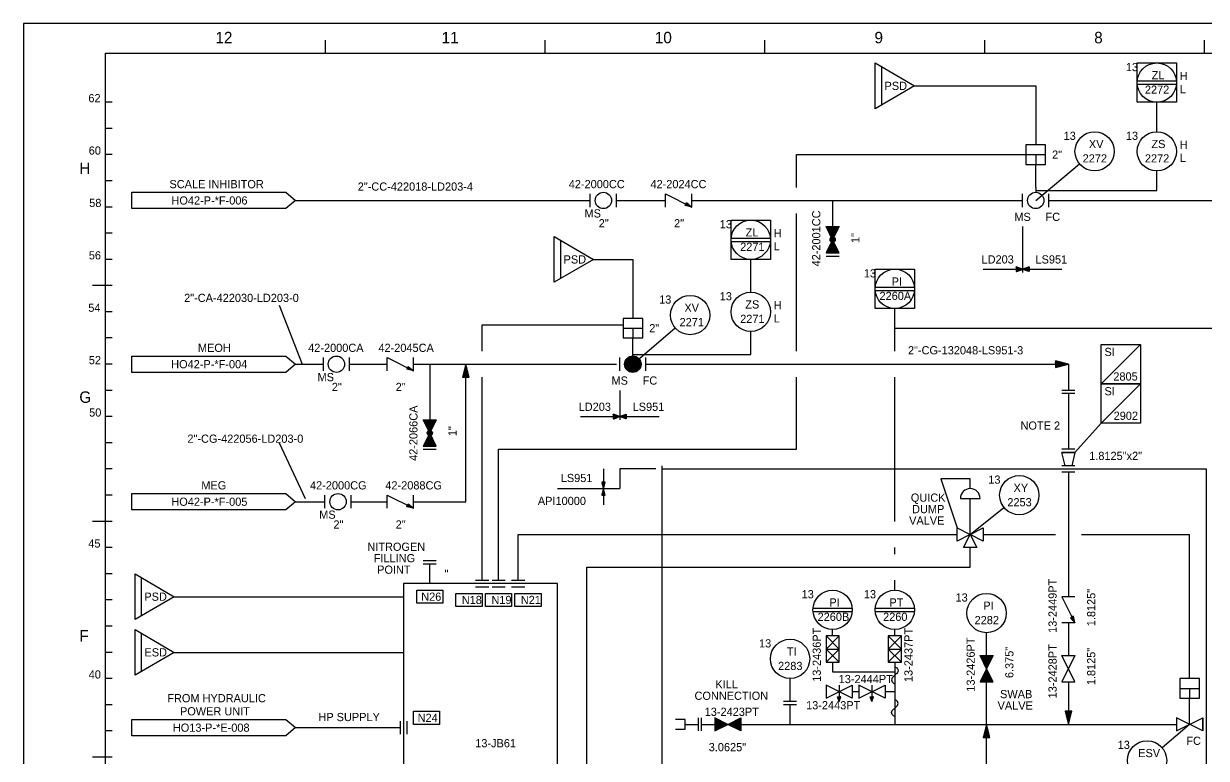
# Model space of a CAD drawing. Extents: x 0 to 840, y 0 to 594.
# Drawn here: x 0 to 361.1, y 369.6 to 594 of the extents above; entities that cross this region are included whole.
import ezdxf

# ---------------------------------------------------------------- set-up
doc = ezdxf.new("R2010")
doc.units = 0
for name, color, linetype in [('01-LIN-025-A', 7, 'Continuous'), ('08-LIN-050-A', 7, 'Continuous'), ('12-LIN-100-A', 7, 'Continuous'), ('18-LIN-025-SP', 7, 'Continuous'), ('35-TXT-025', 7, 'Continuous'), ('39-TXT-100', 7, 'Continuous'), ('40-', 7, 'Continuous'), ('43-', 7, 'Continuous'), ('45-', 7, 'Continuous')]:
    doc.layers.add(name, color=color, linetype=linetype)

msp = doc.modelspace()

# ---------------------------------------------------------------- linework, layer by layer
at = {"layer": '01-LIN-025-A'}
for p, q in [((340, 570), (340, 582)), ((340, 582), (352, 582)), ((352, 582), (352, 570)), ((262, 569.2), (262, 580.8)), ((340, 576.5), (352, 576.5)), ((340, 575.5), (352, 575.5)), ((352, 570), (340, 570)), ((312, 557), (306, 557)), ((306, 557), (306, 551)), ((312, 551), (312, 557)), ((306, 554), (312, 554)), ((309, 554), (309, 551)), ((306, 551), (312, 551)), ((309, 540), (322.39, 551.16)), ((309, 548), (309, 551)), ((309, 544), (309, 548)), ((33, 542.5), (80, 542.5)), ((33, 537.5), (33, 542.5)), ((80, 542.5), (83, 540)), ((173, 538), (173, 542)), ((181, 538), (181, 542)), ((196, 538), (196, 542)), ((196, 542), (204, 538)), ((204, 538), (204, 542)), ((305, 538), (305, 542)), ((309, 544), (309, 544.1)), ((309, 544), (309, 544.1)), ((309, 544), (309, 542.5)), ((313, 538), (313, 542)), ((83, 540), (80, 537.5)), ((201.98, 538.43), (202.42, 539.33)), ((204, 538), (201.98, 538.43)), ((202.03, 538.52), (202.38, 539.24)), ((204, 538), (202.03, 538.52)), ((202.07, 538.61), (202.33, 539.15)), ((204, 538), (202.07, 538.61)), ((202.11, 538.7), (202.29, 539.06)), ((204, 538), (202.11, 538.7)), ((202.2, 538.88), (202.25, 538.97)), ((204, 538), (202.2, 538.88)), ((202.29, 539.06), (204, 538)), ((202.33, 539.15), (204, 538)), ((202.38, 539.24), (204, 538)), ((202.42, 539.33), (204, 538)), ((247, 540), (247, 532)), ((80, 537.5), (33, 537.5)), ((216, 522), (216, 534)), ((216, 534), (228, 534)), ((228, 534), (228, 522)), ((247, 528), (245, 532)), ((245, 532), (249, 532)), ((247, 528), (245.2, 531.9)), ((245.2, 531.9), (247, 531)), ((247, 528), (245.4, 531.8)), ((245.4, 531.8), (248.6, 531.8)), ((247, 528), (245.6, 531.6)), ((245.6, 531.6), (248.4, 531.6)), ((247, 528), (245.8, 531.4)), ((245.8, 531.4), (248.2, 531.4)), ((247, 528), (246, 531.2)), ((246, 531.2), (248, 531.2)), ((247, 528), (246.2, 531)), ((246.2, 531), (247.8, 531)), ((249, 532), (247, 528)), ((247, 528), (247, 532)), ((247, 531), (248.8, 531.9)), ((248.8, 531.9), (247, 528)), ((248.6, 531.8), (247, 528)), ((248.4, 531.6), (247, 528)), ((248.2, 531.4), (247, 528)), ((248, 531.2), (247, 528)), ((247.8, 531), (247, 528)), ((305, 532), (305, 518)), ((164, 516.2), (164, 527.8)), ((216, 528.5), (228, 528.5)), ((216, 527.5), (228, 527.5)), ((247, 528), (245, 524)), ((247, 528), (245.2, 524.1)), ((247, 528), (245.4, 524.2)), ((247, 528), (245.6, 524.4)), ((247, 528), (245.8, 524.6)), ((247, 528), (246, 524.8)), ((247, 528), (246.2, 525)), ((247, 528), (246.4, 530.8)), ((246.4, 530.8), (247.6, 530.8)), ((247, 528), (246.4, 525.2)), ((247, 528), (246.6, 530.6)), ((246.6, 530.6), (247.4, 530.6)), ((247, 528), (246.6, 525.4)), ((247, 528), (246.8, 530.4)), ((246.8, 530.4), (247.2, 530.4)), ((247, 528), (246.8, 525.6)), ((247.6, 530.8), (247, 528)), ((247.4, 530.6), (247, 528)), ((247.2, 530.4), (247, 528)), ((249, 524), (247, 528)), ((248.8, 524.1), (247, 528)), ((248.6, 524.2), (247, 528)), ((248.4, 524.4), (247, 528)), ((248.2, 524.6), (247, 528)), ((248, 524.8), (247, 528)), ((247.8, 525), (247, 528)), ((247.6, 525.2), (247, 528)), ((247.4, 525.4), (247, 528)), ((247.2, 525.6), (247, 528)), ((247, 528), (247, 524)), ((245, 524), (249, 524)), ((245, 524), (249, 524)), ((245.2, 524.1), (247, 525)), ((245.4, 524.2), (248.6, 524.2)), ((245.6, 524.4), (248.4, 524.4)), ((245.8, 524.6), (248.2, 524.6)), ((246, 524.8), (248, 524.8)), ((246.2, 525), (247.8, 525)), ((246.4, 525.2), (247.6, 525.2)), ((246.6, 525.4), (247.4, 525.4)), ((246.8, 525.6), (247.2, 525.6)), ((247, 525), (248.8, 524.1)), ((228, 522), (216, 522)), ((245, 523), (249, 523)), ((260, 507), (260, 519)), ((260, 519), (272, 519)), ((272, 519), (272, 507)), ((293, 519), (317, 519)), ((303, 519.68), (303.02, 519.69)), ((303, 519.63), (303.07, 519.68)), ((303, 519.58), (303.11, 519.66)), ((303, 519.53), (303.16, 519.64)), ((303, 519.48), (303.21, 519.63)), ((303, 519.43), (303.26, 519.61)), ((303, 519.38), (303.3, 519.59)), ((303, 519.33), (303.35, 519.58)), ((303, 519.28), (303.4, 519.56)), ((303, 519.23), (303.44, 519.54)), ((303, 519.19), (303.49, 519.53)), ((303, 519.13), (303.54, 519.51)), ((303, 519.09), (303.59, 519.5)), ((303, 519.04), (303.63, 519.48)), ((303, 518.99), (303.68, 519.46)), ((303, 518.94), (303.73, 519.45)), ((303, 518.89), (303.77, 519.43)), ((303, 518.84), (303.82, 519.41)), ((303, 518.79), (303.87, 519.4)), ((303, 518.74), (303.92, 519.38)), ((303, 518.69), (303.96, 519.36)), ((303, 518.64), (304.01, 519.35)), ((303, 518.59), (304.06, 519.33)), ((303, 518.54), (304.1, 519.31)), ((303, 518.49), (304.15, 519.3)), ((303, 518.44), (304.2, 519.28)), ((303, 518.39), (304.25, 519.26)), ((303, 518.34), (304.29, 519.25)), ((303.02, 518.31), (304.34, 519.23)), ((303.16, 518.36), (304.39, 519.21)), ((303.3, 518.41), (304.43, 519.2)), ((303.44, 518.46), (304.48, 519.18)), ((303.58, 518.5), (304.53, 519.17)), ((303.73, 518.55), (304.58, 519.15)), ((303.87, 518.6), (304.62, 519.13)), ((304.01, 518.65), (304.67, 519.12)), ((304.15, 518.7), (304.72, 519.1)), ((304.29, 518.75), (304.77, 519.08)), ((304.43, 518.8), (304.81, 519.07)), ((304.57, 518.85), (304.86, 519.05)), ((304.72, 518.9), (304.91, 519.03)), ((304.86, 518.95), (304.95, 519.02)), ((305.14, 518.95), (305.05, 519.02)), ((305.28, 518.9), (305.1, 519.03)), ((305.43, 518.85), (305.14, 519.05)), ((305.57, 518.8), (305.19, 519.07)), ((305.71, 518.75), (305.24, 519.08)), ((305.85, 518.7), (305.28, 519.1)), ((305.99, 518.65), (305.33, 519.12)), ((306.13, 518.6), (305.38, 519.13)), ((306.27, 518.55), (305.43, 519.15)), ((306.42, 518.5), (305.47, 519.17)), ((306.56, 518.46), (305.52, 519.18)), ((306.7, 518.41), (305.57, 519.2)), ((306.84, 518.36), (305.61, 519.21)), ((306.98, 518.31), (305.66, 519.23)), ((307, 518.34), (305.71, 519.25)), ((307, 518.39), (305.76, 519.26)), ((307, 518.44), (305.8, 519.28)), ((307, 518.49), (305.85, 519.3)), ((307, 518.54), (305.9, 519.31)), ((307, 518.59), (305.94, 519.33)), ((307, 518.64), (305.99, 519.35)), ((307, 518.69), (306.04, 519.36)), ((307, 518.74), (306.09, 519.38)), ((307, 518.79), (306.13, 519.4)), ((307, 518.84), (306.18, 519.41)), ((307, 518.89), (306.23, 519.43)), ((307, 518.94), (306.27, 519.45)), ((307, 518.99), (306.32, 519.46)), ((307, 519.04), (306.37, 519.48)), ((307, 519.09), (306.41, 519.5)), ((307, 519.13), (306.46, 519.51)), ((307, 519.19), (306.51, 519.53)), ((307, 519.23), (306.56, 519.54)), ((307, 519.28), (306.6, 519.56)), ((307, 519.33), (306.65, 519.58)), ((307, 519.38), (306.7, 519.59)), ((307, 519.43), (306.74, 519.61)), ((307, 519.48), (306.79, 519.63)), ((307, 519.53), (306.84, 519.64)), ((307, 519.58), (306.89, 519.66)), ((307, 519.63), (306.93, 519.68)), ((307, 519.68), (306.98, 519.69)), ((260, 513.5), (272, 513.5)), ((260, 512.5), (272, 512.5)), ((78, 508), (85, 490)), ((272, 507), (260, 507)), ((189, 504), (183, 504)), ((183, 504), (183, 498)), ((189, 498), (189, 504)), ((183, 501), (189, 501)), ((186, 490), (198.94, 501.1)), ((186, 501), (186, 498)), ((183, 498), (189, 498)), ((186, 494), (186, 498)), ((33, 492.5), (80, 492.5)), ((33, 487.5), (33, 492.5)), ((80, 492.5), (83, 490)), ((91.5, 488), (91.5, 492)), ((99.5, 488), (99.5, 492)), ((111, 488), (111, 492)), ((111, 492), (119, 488)), ((119, 488), (119, 492)), ((182, 488), (182, 492)), ((186, 494), (186, 494.1)), ((186, 494), (186, 494.1)), ((186, 490), (186, 494)), ((190, 488), (190, 492)), ((80, 487.5), (33, 487.5)), ((83, 490), (80, 487.5)), ((116.98, 488.43), (117.42, 489.33)), ((119, 488), (116.98, 488.43)), ((117.03, 488.52), (117.38, 489.24)), ((119, 488), (117.03, 488.52)), ((117.07, 488.61), (117.33, 489.15)), ((119, 488), (117.07, 488.61)), ((117.11, 488.7), (117.29, 489.06)), ((119, 488), (117.11, 488.7)), ((117.2, 488.88), (117.25, 488.97)), ((119, 488), (117.2, 488.88)), ((117.29, 489.06), (119, 488)), ((117.33, 489.15), (119, 488)), ((117.38, 489.24), (119, 488)), ((117.42, 489.33), (119, 488)), ((135.89, 486), (134.38, 487.51)), ((135.99, 486.04), (134.41, 487.62)), ((135.94, 486.23), (134.43, 487.74)), ((135.9, 486.41), (134.46, 487.85)), ((135.85, 486.6), (134.49, 487.96)), ((135.8, 486.79), (134.52, 488.08)), ((135.76, 486.98), (134.55, 488.19)), ((135.71, 487.17), (134.58, 488.3)), ((135.66, 487.36), (134.6, 488.42)), ((135.61, 487.55), (134.63, 488.53)), ((135.57, 487.74), (134.66, 488.64)), ((135.52, 487.92), (134.69, 488.76)), ((135.47, 488.11), (134.72, 488.87)), ((135.43, 488.3), (134.74, 488.98)), ((135.38, 488.49), (134.77, 489.1)), ((135.33, 488.68), (134.8, 489.21)), ((135.28, 488.87), (134.83, 489.32)), ((135.24, 489.06), (134.86, 489.43)), ((135.19, 489.24), (134.89, 489.55)), ((135.14, 489.43), (134.91, 489.66)), ((135.09, 489.62), (134.94, 489.77)), ((135.05, 489.81), (134.97, 489.89)), ((315, 490.95), (315.04, 490.99)), ((315, 490.81), (315.15, 490.96)), ((315, 490.67), (315.27, 490.93)), ((315, 490.53), (315.38, 490.9)), ((315, 490.39), (315.49, 490.88)), ((315, 490.24), (315.6, 490.85)), ((315, 490.1), (315.72, 490.82)), ((315, 489.96), (315.83, 490.79)), ((315, 489.82), (315.94, 490.76)), ((315, 489.68), (316.06, 490.74)), ((315, 489.54), (316.17, 490.71)), ((315, 489.4), (316.28, 490.68)), ((315, 489.26), (316.4, 490.65)), ((315, 489.11), (316.51, 490.62)), ((315.04, 489.01), (316.62, 490.59)), ((315.23, 489.06), (316.74, 490.57)), ((315.41, 489.1), (316.85, 490.54)), ((315.6, 489.15), (316.96, 490.51)), ((315.79, 489.2), (317.08, 490.48)), ((315.98, 489.24), (317.19, 490.45)), ((316.17, 489.29), (317.3, 490.42)), ((316.36, 489.34), (317.42, 490.4)), ((316.55, 489.39), (317.53, 490.37)), ((316.74, 489.43), (317.64, 490.34)), ((316.92, 489.48), (317.76, 490.31)), ((317.11, 489.53), (317.87, 490.28)), ((317.3, 489.57), (317.98, 490.26)), ((317.49, 489.62), (318.1, 490.23)), ((317.68, 489.67), (318.21, 490.2)), ((317.87, 489.72), (318.32, 490.17)), ((318.06, 489.76), (318.43, 490.14)), ((318.24, 489.81), (318.55, 490.11)), ((318.43, 489.86), (318.66, 490.09)), ((318.62, 489.91), (318.77, 490.06)), ((318.81, 489.95), (318.89, 490.03)), ((134.05, 486), (134.01, 486.04)), ((134.19, 486), (134.04, 486.15)), ((134.33, 486), (134.07, 486.27)), ((134.47, 486), (134.1, 486.38)), ((134.61, 486), (134.12, 486.49)), ((134.76, 486), (134.15, 486.6)), ((134.9, 486), (134.18, 486.72)), ((135.04, 486), (134.21, 486.83)), ((135.18, 486), (134.24, 486.94)), ((135.32, 486), (134.26, 487.06)), ((135.46, 486), (134.29, 487.17)), ((135.6, 486), (134.32, 487.28)), ((135.74, 486), (134.35, 487.4)), ((182, 482), (182, 473)), ((321, 482), (317, 482)), ((321, 481), (317, 481)), ((170, 474), (194, 474)), ((180, 474.68), (180.02, 474.69)), ((180, 474.63), (180.07, 474.68)), ((180, 474.58), (180.11, 474.66)), ((180, 474.53), (180.16, 474.64)), ((180, 474.48), (180.21, 474.63)), ((180, 474.43), (180.26, 474.61)), ((180, 474.38), (180.3, 474.59)), ((180, 474.33), (180.35, 474.58)), ((180, 474.28), (180.4, 474.56)), ((180, 474.23), (180.44, 474.54)), ((180, 474.19), (180.49, 474.53)), ((180, 474.13), (180.54, 474.51)), ((180, 474.09), (180.59, 474.5)), ((180, 474.04), (180.63, 474.48)), ((180, 473.99), (180.68, 474.46)), ((180, 473.94), (180.73, 474.45)), ((180, 473.89), (180.77, 474.43)), ((180, 473.84), (180.82, 474.41)), ((180, 473.79), (180.87, 474.4)), ((180, 473.74), (180.92, 474.38)), ((180, 473.69), (180.96, 474.36)), ((180, 473.64), (181.01, 474.35)), ((180, 473.59), (181.06, 474.33)), ((180, 473.54), (181.1, 474.31)), ((180, 473.49), (181.15, 474.3)), ((180, 473.44), (181.2, 474.28)), ((180, 473.39), (181.25, 474.26)), ((180, 473.34), (181.29, 474.25)), ((180.02, 473.31), (181.34, 474.23)), ((180.16, 473.36), (181.39, 474.21)), ((180.3, 473.41), (181.43, 474.2)), ((180.44, 473.46), (181.48, 474.18)), ((180.58, 473.5), (181.53, 474.17)), ((180.73, 473.55), (181.58, 474.15)), ((180.87, 473.6), (181.62, 474.13)), ((181.01, 473.65), (181.67, 474.12)), ((181.15, 473.7), (181.72, 474.1)), ((181.29, 473.75), (181.77, 474.08)), ((181.43, 473.8), (181.81, 474.07)), ((181.57, 473.85), (181.86, 474.05)), ((181.72, 473.9), (181.91, 474.03)), ((181.86, 473.95), (181.95, 474.02)), ((182.14, 473.95), (182.05, 474.02)), ((182.28, 473.9), (182.1, 474.03)), ((182.43, 473.85), (182.14, 474.05)), ((182.57, 473.8), (182.19, 474.07)), ((182.71, 473.75), (182.24, 474.08)), ((182.85, 473.7), (182.28, 474.1)), ((182.99, 473.65), (182.33, 474.12)), ((183.13, 473.6), (182.38, 474.13)), ((183.27, 473.55), (182.43, 474.15)), ((183.42, 473.5), (182.47, 474.17)), ((183.56, 473.46), (182.52, 474.18)), ((183.7, 473.41), (182.57, 474.2)), ((183.84, 473.36), (182.61, 474.21)), ((183.98, 473.31), (182.66, 474.23)), ((184, 473.34), (182.71, 474.25)), ((184, 473.39), (182.76, 474.26)), ((184, 473.44), (182.8, 474.28)), ((184, 473.49), (182.85, 474.3)), ((184, 473.54), (182.9, 474.31)), ((184, 473.59), (182.94, 474.33)), ((184, 473.64), (182.99, 474.35)), ((184, 473.69), (183.04, 474.36)), ((184, 473.74), (183.09, 474.38)), ((184, 473.79), (183.13, 474.4)), ((184, 473.84), (183.18, 474.41)), ((184, 473.89), (183.23, 474.43)), ((184, 473.94), (183.27, 474.45)), ((184, 473.99), (183.32, 474.46)), ((184, 474.04), (183.37, 474.48)), ((184, 474.09), (183.41, 474.5)), ((184, 474.13), (183.46, 474.51)), ((184, 474.19), (183.51, 474.53)), ((184, 474.23), (183.56, 474.54)), ((184, 474.28), (183.6, 474.56)), ((184, 474.33), (183.65, 474.58)), ((184, 474.38), (183.7, 474.59)), ((184, 474.43), (183.74, 474.61)), ((184, 474.48), (183.79, 474.63)), ((184, 474.53), (183.84, 474.64)), ((184, 474.58), (183.89, 474.66)), ((184, 474.63), (183.93, 474.68)), ((184, 474.68), (183.98, 474.69)), ((124, 469), (122, 473)), ((122, 473), (126, 473)), ((124, 469), (122.2, 472.9)), ((122.2, 472.9), (124, 472)), ((124, 469), (122.4, 472.8)), ((122.4, 472.8), (125.6, 472.8)), ((124, 469), (122.6, 472.6)), ((122.6, 472.6), (125.4, 472.6)), ((124, 469), (122.8, 472.4)), ((122.8, 472.4), (125.2, 472.4)), ((124, 469), (123, 472.2)), ((123, 472.2), (125, 472.2)), ((124, 469), (123.2, 472)), ((123.2, 472), (124.8, 472)), ((124, 469), (123.4, 471.8)), ((123.4, 471.8), (124.6, 471.8)), ((124, 469), (123.6, 471.6)), ((123.6, 471.6), (124.4, 471.6)), ((124, 469), (123.8, 471.4)), ((123.8, 471.4), (124.2, 471.4)), ((126, 473), (124, 469)), ((124, 469), (124, 473)), ((124, 472), (125.8, 472.9)), ((125.8, 472.9), (124, 469)), ((125.6, 472.8), (124, 469)), ((125.4, 472.6), (124, 469)), ((125.2, 472.4), (124, 469)), ((125, 472.2), (124, 469)), ((124.8, 472), (124, 469)), ((124.6, 471.8), (124, 469)), ((124.4, 471.6), (124, 469)), ((124.2, 471.4), (124, 469)), ((329, 472), (321, 463)), ((78, 466), (86, 449)), ((124, 469), (122, 465)), ((124, 469), (122.2, 465.1)), ((122.2, 465.1), (124, 466)), ((124, 469), (122.4, 465.2)), ((124, 469), (122.6, 465.4)), ((124, 469), (122.8, 465.6)), ((124, 469), (123, 465.8)), ((124, 469), (123.2, 466)), ((123.2, 466), (124.8, 466)), ((124, 469), (123.4, 466.2)), ((123.4, 466.2), (124.6, 466.2)), ((124, 469), (123.6, 466.4)), ((123.6, 466.4), (124.4, 466.4)), ((124, 469), (123.8, 466.6)), ((123.8, 466.6), (124.2, 466.6)), ((126, 465), (124, 469)), ((125.8, 465.1), (124, 469)), ((125.6, 465.2), (124, 469)), ((125.4, 465.4), (124, 469)), ((125.2, 465.6), (124, 469)), ((125, 465.8), (124, 469)), ((124.8, 466), (124, 469)), ((124.6, 466.2), (124, 469)), ((124.4, 466.4), (124, 469)), ((124.2, 466.6), (124, 469)), ((124, 469), (124, 465)), ((124, 466), (125.8, 465.1)), ((122, 465), (126, 465)), ((122, 465), (126, 465)), ((122, 464), (126, 464)), ((122.4, 465.2), (125.6, 465.2)), ((122.6, 465.4), (125.4, 465.4)), ((122.8, 465.6), (125.2, 465.6)), ((123, 465.8), (125, 465.8)), ((321, 464), (317, 464)), ((321, 463), (317, 463)), ((317, 463), (321, 463)), ((318, 459), (317, 463)), ((319, 463), (319, 463)), ((321, 463), (320, 459)), ((321, 459), (317, 459)), ((320, 459), (318, 459)), ((319, 459), (319, 459)), ((177, 458), (177, 447)), ((321, 457), (317, 457)), ((319, 457), (319, 419)), ((163, 452), (182, 452)), ((176.5, 453.98), (177.3, 453.19)), ((176.53, 453.89), (177.28, 453.13)), ((176.55, 453.79), (177.27, 453.07)), ((176.56, 454), (177.31, 453.24)), ((176.58, 453.7), (177.26, 453.02)), ((176.6, 453.6), (177.24, 452.96)), ((176.62, 453.51), (177.23, 452.91)), ((176.63, 454), (177.33, 453.3)), ((176.65, 453.41), (177.21, 452.85)), ((176.67, 453.32), (177.2, 452.79)), ((176.69, 453.23), (177.18, 452.74)), ((176.7, 454), (177.34, 453.36)), ((176.72, 453.13), (177.17, 452.68)), ((176.74, 453.04), (177.16, 452.62)), ((176.76, 452.94), (177.14, 452.57)), ((176.77, 454), (177.35, 453.41)), ((176.79, 452.85), (177.13, 452.51)), ((176.81, 452.76), (177.11, 452.45)), ((176.83, 452.66), (177.1, 452.4)), ((176.84, 454), (177.37, 453.47)), ((176.86, 452.57), (177.09, 452.34)), ((177.24, 451.06), (176.86, 451.43)), ((177.21, 451.15), (176.87, 451.49)), ((176.88, 452.47), (177.07, 452.28)), ((177.19, 451.25), (176.89, 451.55)), ((177.17, 451.34), (176.9, 451.6)), ((176.91, 454), (177.38, 453.53)), ((176.91, 452.38), (177.06, 452.23)), ((177.14, 451.43), (176.91, 451.66)), ((176.93, 452.28), (177.04, 452.17)), ((177.12, 451.53), (176.93, 451.72)), ((177.1, 451.62), (176.94, 451.77)), ((176.95, 452.19), (177.03, 452.11)), ((177.07, 451.72), (176.96, 451.83)), ((177.05, 451.81), (176.97, 451.89)), ((176.98, 454), (177.4, 453.59)), ((176.98, 452.1), (177.01, 452.06)), ((177.02, 451.91), (176.99, 451.94)), ((177.05, 454), (177.41, 453.64)), ((177.12, 454), (177.43, 453.7)), ((177.19, 454), (177.44, 453.75)), ((177.26, 454), (177.45, 453.81)), ((177.33, 454), (177.47, 453.87)), ((177.4, 454), (177.48, 453.92)), ((177.48, 454), (177.5, 453.98)), ((33, 450.5), (80, 450.5)), ((33, 445.5), (33, 450.5)), ((80, 450.5), (83, 448)), ((83, 448), (80, 445.5)), ((92, 446), (92, 450)), ((100, 446), (100, 450)), ((111, 446), (111, 450)), ((111, 450), (119, 446)), ((119, 446), (119, 450)), ((176.53, 450), (176.5, 450.02)), ((176.6, 450), (176.52, 450.08)), ((176.67, 450), (176.53, 450.13)), ((176.74, 450), (176.55, 450.19)), ((176.81, 450), (176.56, 450.25)), ((176.88, 450), (176.58, 450.3)), ((176.95, 450), (176.59, 450.36)), ((177.02, 450), (176.6, 450.42)), ((177.09, 450), (176.62, 450.47)), ((177.16, 450), (176.63, 450.53)), ((177.23, 450), (176.65, 450.59)), ((177.3, 450), (176.66, 450.64)), ((177.37, 450), (176.67, 450.7)), ((177.44, 450), (176.69, 450.76)), ((177.5, 450.02), (176.7, 450.81)), ((177.47, 450.11), (176.72, 450.87)), ((177.45, 450.21), (176.73, 450.93)), ((177.43, 450.3), (176.75, 450.98)), ((177.4, 450.4), (176.76, 451.04)), ((177.38, 450.49), (176.77, 451.1)), ((177.35, 450.59), (176.79, 451.15)), ((177.33, 450.68), (176.8, 451.21)), ((177.31, 450.77), (176.82, 451.27)), ((177.28, 450.87), (176.83, 451.32)), ((177.26, 450.96), (176.84, 451.38)), ((286, 449), (292, 449)), ((289, 446), (289, 449)), ((80, 445.5), (33, 445.5)), ((116.98, 446.43), (117.42, 447.33)), ((119, 446), (116.98, 446.43)), ((117.03, 446.52), (117.38, 447.24)), ((119, 446), (117.03, 446.52)), ((117.07, 446.61), (117.33, 447.15)), ((119, 446), (117.07, 446.61)), ((117.11, 446.7), (117.29, 447.06)), ((119, 446), (117.11, 446.7)), ((117.2, 446.88), (117.25, 446.97)), ((119, 446), (117.2, 446.88)), ((117.29, 447.06), (119, 446)), ((117.33, 447.15), (119, 446)), ((117.38, 447.24), (119, 446)), ((117.42, 447.33), (119, 446)), ((289, 438), (299.31, 446.25)), ((289, 442), (289, 446)), ((289, 442), (289, 442.1)), ((289, 442), (289, 442.1)), ((289, 438), (289, 442)), ((285, 436), (285, 440)), ((285, 440), (289, 438)), ((289, 438), (285, 436)), ((287, 434), (289, 438)), ((289, 438), (293, 440)), ((289, 438), (291, 434)), ((293, 436), (289, 438)), ((293, 440), (293, 436)), ((291, 434), (287, 434)), ((122, 430), (126, 430)), ((122, 429), (126, 429)), ((124, 423), (124, 429)), ((36, 413.2), (36, 424.8)), ((138, 424), (142, 424)), ((143, 424), (147, 424)), ((149, 424), (153, 424)), ((138, 422), (142, 422)), ((143, 422), (147, 422)), ((149, 422), (153, 422)), ((321, 419), (317, 419)), ((317, 419), (321, 411)), ((241, 415.5), (253, 415.5)), ((260, 415.5), (272, 415.5)), ((241, 414.5), (253, 414.5)), ((260, 414.5), (272, 414.5)), ((320.57, 413.02), (319.67, 412.58)), ((319.67, 412.58), (321, 411)), ((320.48, 412.97), (319.76, 412.62)), ((319.76, 412.62), (321, 411)), ((320.39, 412.93), (319.85, 412.67)), ((319.85, 412.67), (321, 411)), ((320.3, 412.89), (319.94, 412.71)), ((319.94, 412.71), (321, 411)), ((320.12, 412.8), (320.03, 412.75)), ((321, 411), (320.12, 412.8)), ((321, 411), (320.3, 412.89)), ((321, 411), (320.39, 412.93)), ((321, 411), (320.48, 412.97)), ((321, 411), (320.57, 413.02)), ((321, 411), (317, 411)), ((319, 411), (319, 401)), ((36, 396.2), (36, 407.8)), ((249, 407), (245, 407)), ((245, 407), (245, 399)), ((249, 407), (245, 403)), ((249, 403), (245, 407)), ((249, 399), (249, 407)), ((268, 407), (264, 407)), ((264, 407), (264, 399)), ((268, 407), (264, 403)), ((268, 403), (264, 407)), ((268, 399), (268, 407)), ((249, 399), (245, 403)), ((245, 403), (249, 403)), ((249, 403), (245, 399)), ((245, 403), (249, 403)), ((268, 399), (264, 403)), ((264, 403), (268, 403)), ((268, 403), (264, 399)), ((264, 403), (268, 403)), ((294, 397), (292, 401)), ((292, 401), (296, 401)), ((294, 397), (292.2, 400.9)), ((292.2, 400.9), (294, 400)), ((296, 401), (294, 397)), ((294, 397), (294, 401)), ((294, 400), (295.8, 400.9)), ((295.8, 400.9), (294, 397)), ((321, 401), (317, 393)), ((321, 393), (317, 401)), ((317, 401), (321, 401)), ((245, 399), (249, 399)), ((264, 399), (268, 399)), ((294, 397), (292.4, 400.8)), ((292.4, 400.8), (295.6, 400.8)), ((294, 397), (292.6, 400.6)), ((292.6, 400.6), (295.4, 400.6)), ((294, 397), (292.8, 400.4)), ((292.8, 400.4), (295.2, 400.4)), ((294, 397), (293, 400.2)), ((293, 400.2), (295, 400.2)), ((294, 397), (293.2, 400)), ((293.2, 400), (294.8, 400)), ((294, 397), (293.4, 399.8)), ((293.4, 399.8), (294.6, 399.8)), ((294, 397), (293.6, 399.6)), ((293.6, 399.6), (294.4, 399.6)), ((294, 397), (293.8, 399.4)), ((293.8, 399.4), (294.2, 399.4)), ((295.6, 400.8), (294, 397)), ((295.4, 400.6), (294, 397)), ((295.2, 400.4), (294, 397)), ((295, 400.2), (294, 397)), ((294.8, 400), (294, 397)), ((294.6, 399.8), (294, 397)), ((294.4, 399.6), (294, 397)), ((294.2, 399.4), (294, 397)), ((234, 387), (234, 394)), ((294, 397), (292, 393)), ((294, 397), (292.2, 393.1)), ((292.2, 393.1), (294, 394)), ((294, 397), (292.4, 393.2)), ((294, 397), (292.6, 393.4)), ((294, 397), (292.8, 393.6)), ((294, 397), (293, 393.8)), ((293, 393.8), (295, 393.8)), ((294, 397), (293.2, 394)), ((293.2, 394), (294.8, 394)), ((294, 397), (293.4, 394.2)), ((293.4, 394.2), (294.6, 394.2)), ((294, 397), (293.6, 394.4)), ((293.6, 394.4), (294.4, 394.4)), ((294, 397), (293.8, 394.6)), ((293.8, 394.6), (294.2, 394.6)), ((296, 393), (294, 397)), ((295.8, 393.1), (294, 397)), ((295.6, 393.2), (294, 397)), ((295.4, 393.4), (294, 397)), ((295.2, 393.6), (294, 397)), ((295, 393.8), (294, 397)), ((294.8, 394), (294, 397)), ((294.6, 394.2), (294, 397)), ((294.4, 394.4), (294, 397)), ((294.2, 394.6), (294, 397)), ((294, 397), (294, 393)), ((294, 394), (295.8, 393.1)), ((359, 394), (353, 394)), ((353, 394), (353, 388)), ((359, 388), (359, 394)), ((245, 388), (253, 392)), ((253, 388), (245, 392)), ((245, 392), (245, 388)), ((249, 392), (249, 387)), ((249, 392), (249, 387)), ((253, 392), (253, 388)), ((255, 388), (263, 392)), ((263, 388), (255, 392)), ((255, 392), (255, 388)), ((259, 392), (259, 387)), ((259, 392), (259, 387)), ((263, 392), (263, 388)), ((292, 393), (296, 393)), ((292.4, 393.2), (295.6, 393.2)), ((292.6, 393.4), (295.4, 393.4)), ((292.8, 393.6), (295.2, 393.6)), ((317, 393), (321, 393)), ((319, 393), (319, 380)), ((353, 391), (359, 391)), ((356, 391), (356, 388)), ((236, 387), (232, 387)), ((249, 387), (248.5, 388.4)), ((248.5, 388.4), (249, 388.4)), ((249, 387), (248.6, 388.4)), ((248.6, 388.4), (249, 388.4)), ((249, 387), (248.7, 388.4)), ((248.7, 388.4), (249, 388.4)), ((249, 387), (248.8, 388.4)), ((248.8, 388.4), (249, 388.4)), ((249, 387), (248.9, 388.4)), ((249, 388.4), (249, 387)), ((249, 388.4), (249, 387)), ((249, 388.4), (249, 387)), ((249, 388.4), (249, 387)), ((249, 387), (249.5, 388.4)), ((249.5, 388.4), (249, 388.4)), ((249, 388.4), (249, 387)), ((249, 387), (249.4, 388.4)), ((249.4, 388.4), (249, 388.4)), ((249, 388.4), (249, 387)), ((249, 387), (249.3, 388.4)), ((249.3, 388.4), (249, 388.4)), ((249, 388.4), (249, 387)), ((249, 387), (249.2, 388.4)), ((249.2, 388.4), (249, 388.4)), ((249, 388.4), (249, 387)), ((249, 387), (249.1, 388.4)), ((259, 387), (258.5, 388.4)), ((258.5, 388.4), (259, 388.4)), ((259, 387), (258.6, 388.4)), ((258.6, 388.4), (259, 388.4)), ((259, 387), (258.7, 388.4)), ((258.7, 388.4), (259, 388.4)), ((259, 387), (258.8, 388.4)), ((258.8, 388.4), (259, 388.4)), ((259, 387), (258.9, 388.4)), ((259, 388.4), (259, 387)), ((259, 388.4), (259, 387)), ((259, 388.4), (259, 387)), ((259, 388.4), (259, 387)), ((259, 387), (259.5, 388.4)), ((259.5, 388.4), (259, 388.4)), ((259, 388.4), (259, 387)), ((259, 387), (259.4, 388.4)), ((259.4, 388.4), (259, 388.4)), ((259, 388.4), (259, 387)), ((259, 387), (259.3, 388.4)), ((259.3, 388.4), (259, 388.4)), ((259, 388.4), (259, 387)), ((259, 387), (259.2, 388.4)), ((259.2, 388.4), (259, 388.4)), ((259, 388.4), (259, 387)), ((259, 387), (259.1, 388.4)), ((353, 388), (359, 388)), ((356, 384), (356, 388)), ((236, 386), (232, 386)), ((234, 380), (234, 386)), ((318.01, 383.96), (319.59, 382.38)), ((318.06, 383.77), (319.57, 382.26)), ((318.1, 383.59), (319.54, 382.15)), ((318.11, 384), (319.62, 382.49)), ((318.15, 383.4), (319.51, 382.04)), ((318.2, 383.21), (319.48, 381.92)), ((318.24, 383.02), (319.45, 381.81)), ((318.26, 384), (319.65, 382.6)), ((318.29, 382.83), (319.42, 381.7)), ((318.4, 384), (319.68, 382.72)), ((318.54, 384), (319.71, 382.83)), ((318.68, 384), (319.74, 382.94)), ((318.82, 384), (319.76, 383.06)), ((318.96, 384), (319.79, 383.17)), ((319.1, 384), (319.82, 383.28)), ((319.24, 384), (319.85, 383.4)), ((319.39, 384), (319.88, 383.51)), ((319.53, 384), (319.9, 383.62)), ((319.67, 384), (319.93, 383.73)), ((319.81, 384), (319.96, 383.85)), ((319.95, 384), (319.99, 383.96)), ((356, 384), (356, 384.1)), ((356, 384), (356, 384.1)), ((356, 380), (356, 384)), ((33, 381.5), (80, 381.5)), ((33, 376.5), (33, 381.5)), ((80, 381.5), (83, 379)), ((115, 381), (115, 377)), ((117, 381), (117, 377)), ((202, 381.5), (199, 381.5)), ((202, 378.5), (202, 381.5)), ((206, 378), (206, 382)), ((207, 378), (207, 382)), ((215, 380), (211, 382)), ((211, 382), (211, 378)), ((211, 378), (215, 380)), ((215, 380), (211, 380)), ((215, 380), (211.1, 381.8)), ((211.1, 381.8), (212, 380)), ((212, 380), (211.1, 378.2)), ((211.1, 378.2), (215, 380)), ((215, 380), (211.2, 381.6)), ((211.2, 381.6), (211.2, 378.4)), ((211.2, 378.4), (215, 380)), ((215, 380), (211.4, 381.4)), ((211.4, 381.4), (211.4, 378.6)), ((211.4, 378.6), (215, 380)), ((215, 380), (211.6, 381.2)), ((211.6, 381.2), (211.6, 378.8)), ((211.6, 378.8), (215, 380)), ((215, 380), (211.8, 381)), ((211.8, 381), (211.8, 379)), ((211.8, 379), (215, 380)), ((215, 380), (212, 380.8)), ((212, 380.8), (212, 379.2)), ((212, 379.2), (215, 380)), ((215, 380), (212.2, 380.6)), ((212.2, 380.6), (212.2, 379.4)), ((212.2, 379.4), (215, 380)), ((215, 380), (212.4, 380.4)), ((212.4, 380.4), (212.4, 379.6)), ((212.4, 379.6), (215, 380)), ((215, 380), (212.6, 380.2)), ((212.6, 380.2), (212.6, 379.8)), ((212.6, 379.8), (215, 380)), ((215, 380), (219, 382)), ((215, 380), (218.9, 381.8)), ((215, 380), (218.8, 381.6)), ((215, 380), (218.6, 381.4)), ((215, 380), (218.4, 381.2)), ((215, 380), (218.2, 381)), ((215, 380), (218, 380.8)), ((215, 380), (217.8, 380.6)), ((215, 380), (217.6, 380.4)), ((215, 380), (217.4, 380.2)), ((219, 378), (215, 380)), ((218.9, 378.2), (215, 380)), ((218.8, 378.4), (215, 380)), ((218.6, 378.6), (215, 380)), ((218.4, 378.8), (215, 380)), ((218.2, 379), (215, 380)), ((218, 379.2), (215, 380)), ((217.8, 379.4), (215, 380)), ((217.6, 379.6), (215, 380)), ((217.4, 379.8), (215, 380)), ((215, 380), (219, 380)), ((217.4, 380.2), (217.4, 379.8)), ((217.6, 380.4), (217.6, 379.6)), ((217.8, 380.6), (217.8, 379.4)), ((218.9, 381.8), (218, 380)), ((218, 380.8), (218, 379.2)), ((218, 380), (218.9, 378.2)), ((218.2, 381), (218.2, 379)), ((218.4, 381.2), (218.4, 378.8)), ((218.6, 381.4), (218.6, 378.6)), ((218.8, 381.6), (218.8, 378.4)), ((219, 382), (219, 378)), ((294.33, 378.68), (293.8, 379.21)), ((294.28, 378.87), (293.83, 379.32)), ((294.24, 379.06), (293.86, 379.43)), ((294.19, 379.24), (293.89, 379.55)), ((294.14, 379.43), (293.91, 379.66)), ((294.09, 379.62), (293.94, 379.77)), ((294.05, 379.81), (293.97, 379.89)), ((318.34, 382.64), (319.4, 381.58)), ((318.39, 382.45), (319.37, 381.47)), ((318.43, 382.26), (319.34, 381.36)), ((318.48, 382.08), (319.31, 381.24)), ((318.53, 381.89), (319.28, 381.13)), ((318.57, 381.7), (319.26, 381.02)), ((318.62, 381.51), (319.23, 380.9)), ((318.67, 381.32), (319.2, 380.79)), ((318.72, 381.13), (319.17, 380.68)), ((318.76, 380.94), (319.14, 380.57)), ((318.81, 380.76), (319.11, 380.45)), ((318.86, 380.57), (319.09, 380.34)), ((318.91, 380.38), (319.06, 380.23)), ((318.95, 380.19), (319.03, 380.11)), ((356, 380), (347.58, 372.88)), ((352, 378), (360, 382)), ((360, 378), (352, 382)), ((352, 382), (352, 378)), ((360, 378), (360, 382)), ((360, 382), (360, 378)), ((360, 380), (360, 380)), ((80, 376.5), (33, 376.5)), ((83, 379), (80, 376.5)), ((199, 378.5), (202, 378.5)), ((293.05, 376), (293.01, 376.04)), ((293.19, 376), (293.04, 376.15)), ((293.33, 376), (293.07, 376.27)), ((293.47, 376), (293.1, 376.38)), ((293.61, 376), (293.12, 376.49)), ((293.76, 376), (293.15, 376.6)), ((293.9, 376), (293.18, 376.72)), ((294.04, 376), (293.21, 376.83)), ((294.18, 376), (293.24, 376.94)), ((294.32, 376), (293.26, 377.06)), ((294.46, 376), (293.29, 377.17)), ((294.6, 376), (293.32, 377.28)), ((294.74, 376), (293.35, 377.4)), ((294.89, 376), (293.38, 377.51)), ((294.99, 376.04), (293.41, 377.62)), ((294.94, 376.23), (293.43, 377.74)), ((294.9, 376.41), (293.46, 377.85)), ((294.85, 376.6), (293.49, 377.96)), ((294.8, 376.79), (293.52, 378.08)), ((294.76, 376.98), (293.55, 378.19)), ((294.71, 377.17), (293.58, 378.3)), ((294.66, 377.36), (293.6, 378.42)), ((294.61, 377.55), (293.63, 378.53)), ((294.57, 377.74), (293.66, 378.64)), ((294.52, 377.92), (293.69, 378.76)), ((294.47, 378.11), (293.72, 378.87)), ((294.43, 378.3), (293.74, 378.98)), ((294.38, 378.49), (293.77, 379.1))]:
    msp.add_line(p, q, dxfattribs=at)
for points in [[(260, 582), (272, 575), (260, 568), (260, 582)], [(309, 543), (346, 543), (346, 549)], [(162, 529), (174, 522), (162, 515), (162, 529)], [(305, 519), (303, 519.7), (303, 518.3), (305, 519)], [(305, 519), (307, 519.7), (307, 518.3), (305, 519)], [(186, 493), (222, 493), (222, 500)], [(329, 484), (329, 496), (341, 496), (341, 484), (329, 484), (341, 496)], [(135, 490), (134, 486), (136, 486), (135, 490)], [(319, 490), (315, 491), (315, 489), (319, 490)], [(329, 472), (329, 484), (341, 484), (341, 472), (329, 472), (341, 484)], [(182, 474), (180, 474.7), (180, 473.3), (182, 474)], [(182, 474), (184, 474.7), (184, 473.3), (182, 474)], [(193, 458), (182, 458), (182, 452)], [(289, 452), (289, 455), (280, 455), (285, 440)], [(177, 452), (177.5, 454), (176.5, 454), (177, 452)], [(177, 452), (176.5, 450), (177.5, 450), (177, 452)], [(34, 426), (46, 419), (34, 412), (34, 426)], [(120, 417), (120, 421), (128, 421), (128, 417), (120, 417)], [(132, 416), (132, 420), (140, 420), (140, 416), (132, 416)], [(141, 416), (141, 420), (149, 420), (149, 416), (141, 416)], [(150, 416), (150, 420), (158, 420), (158, 416), (150, 416)], [(34, 409), (46, 402), (34, 395), (34, 409)], [(119, 380), (119, 384), (127, 384), (127, 380), (119, 380)], [(319, 380), (320, 384), (318, 384), (319, 380)], [(294, 380), (293, 376), (295, 376), (294, 380)]]:
    msp.add_lwpolyline(points, dxfattribs=at)
for centre, radius in [((346, 576), 6), ((327, 555), 6), ((346, 555), 6), ((177, 540), 2.5), ((309, 540), 2.5), ((222, 528), 6), ((247, 528), 0.8), ((247, 528), 0.7), ((247, 528), 0.6), ((247, 528), 0.5), ((247, 528), 0.4), ((247, 528), 0.3), ((247, 528), 0.2), ((247, 528), 0.1), ((266, 513), 6), ((203.5, 505), 6), ((222, 506), 6), ((95.5, 490), 2.5), ((186, 490), 2.5), ((186, 490), 2.4), ((186, 490), 2.2), ((186, 490), 2), ((186, 490), 1.8), ((186, 490), 1.6), ((186, 490), 1.4), ((186, 490), 1.2), ((186, 490), 1), ((186, 490), 0.8), ((186, 490), 0.6), ((186, 490), 0.4), ((186, 490), 0.2), ((124, 469), 0.8), ((124, 469), 0.7), ((124, 469), 0.6), ((124, 469), 0.5), ((124, 469), 0.4), ((124, 469), 0.3), ((124, 469), 0.2), ((124, 469), 0.1), ((304, 450), 6), ((96, 448), 2.5), ((247, 415), 6), ((266, 415), 6), ((294, 414), 6), ((234, 400), 6), ((343, 369), 6)]:
    msp.add_circle(centre, radius, dxfattribs=at)
msp.add_arc((289, 449), 3, 0, 180, dxfattribs=at)
for points in [[(266, 397.6), (266.13, 397.55), (266.39, 397.44), (266.83, 397.04), (267.09, 396.4), (266.83, 395.75), (266.39, 395.41), (266, 395), (265.61, 394.59), (265.17, 394.25), (264.92, 393.6), (265.17, 392.96), (265.61, 392.56), (265.87, 392.45), (266, 392.4)], [(266, 382.4), (265.87, 382.45), (265.61, 382.56), (265.17, 382.96), (264.91, 383.6), (265.17, 384.25), (265.61, 384.59), (266, 385), (266.39, 385.41), (266.83, 385.75), (267.08, 386.4), (266.83, 387.04), (266.39, 387.44), (266.13, 387.55), (266, 387.6)]]:
    msp.add_open_spline(points, degree=3, dxfattribs=at)
at = {"layer": '08-LIN-050-A'}
for p, q in [((83, 490), (91.5, 490)), ((99.5, 490), (111, 490)), ((119, 490), (124, 490)), ((124, 490), (135, 490)), ((124, 490), (124, 473)), ((135, 490), (181, 490)), ((182, 490), (182, 490)), ((319, 481), (319, 464)), ((83, 448), (92, 448)), ((100, 448), (111, 448))]:
    msp.add_line(p, q, dxfattribs=at)
for points in [[(119, 448), (135, 448), (135, 490)], [(190, 490), (319, 490), (319, 482)]]:
    msp.add_lwpolyline(points, dxfattribs=at)
at = {"layer": '12-LIN-100-A'}
for p, q in [((294, 401), (294, 408)), ((294, 380), (294, 393)), ((202, 380), (206, 380)), ((207, 380), (211, 380)), ((219, 380), (234, 380)), ((234, 380), (266, 380)), ((266, 380), (294, 380)), ((294, 356), (294, 380)), ((294, 380), (319, 380)), ((319, 380), (352, 380))]:
    msp.add_line(p, q, dxfattribs=at)
at = {"layer": '18-LIN-025-SP'}
for p, q in [((346, 561), (346, 570)), ((236, 544), (236, 554)), ((236, 554), (306, 554)), ((83, 540), (173, 540)), ((181, 540), (196, 540)), ((204, 540), (305, 540)), ((313, 540), (433.5, 540)), ((236, 494), (236, 536)), ((222, 512), (222, 522)), ((266, 494), (266, 507)), ((140, 502), (183, 502)), ((140, 494), (140, 502)), ((266, 501), (429.5, 501)), ((140, 424), (140, 486)), ((236, 464), (236, 486)), ((266, 442), (266, 486)), ((145, 424), (145, 464)), ((145, 464), (236, 464)), ((151, 438), (285, 438)), ((151, 424), (151, 438)), ((151, 424), (151, 438)), ((293, 438), (315, 438)), ((323, 438), (356, 438)), ((356, 394), (356, 438)), ((266, 432), (266, 434)), ((289, 428), (289, 434)), ((172, 356), (172, 428)), ((172, 428), (289, 428)), ((116, 423), (116, 301)), ((266, 421), (266, 424)), ((46, 419), (116, 419)), ((247, 407), (247, 409)), ((266, 407), (266, 409)), ((46, 402), (116, 402)), ((266, 399), (266, 380)), ((253, 390), (255, 390)), ((263, 390), (266, 390)), ((83, 379), (115, 379))]:
    msp.add_line(p, q, dxfattribs=at)
for points in [[(272, 575), (309, 575), (309, 557)], [(174, 522), (186, 522), (186, 504)], [(195, 129), (195, 459)], [(195, 458), (361, 458)], [(361, 458), (361, 128), (195, 128)], [(163, 301), (163, 423), (116, 423)], [(247, 399), (247, 396), (266, 396)]]:
    msp.add_lwpolyline(points, dxfattribs=at)
at = {"layer": '43-'}
msp.add_lwpolyline([(0, 594), (0, 0), (840, 0), (840, 594)], close=True, dxfattribs=at)
for points in [[(92.08, 589), (92.08, 585)], [(159.16, 589), (159.16, 585)], [(226.24, 589), (226.24, 585)], [(293.32, 589), (293.32, 585)], [(360.4, 589), (360.4, 585)], [(27, 570), (25, 570)], [(27, 562), (25, 562)], [(27, 554), (25, 554)], [(27, 546), (25, 546)], [(27, 538), (25, 538)], [(27, 530), (25, 530)], [(27, 522), (25, 522)], [(25, 514), (21, 514)], [(27, 514), (25, 514)], [(27, 506), (25, 506)], [(27, 498), (25, 498)], [(27, 490), (25, 490)], [(27, 482), (25, 482)], [(27, 474), (25, 474)], [(27, 466), (25, 466)], [(27, 458), (25, 458)], [(27, 450), (25, 450)], [(25, 442), (21, 442)], [(27, 442), (25, 442)], [(27, 434), (25, 434)], [(27, 426), (25, 426)], [(27, 418), (25, 418)], [(27, 410), (25, 410)], [(27, 402), (25, 402)], [(27, 394), (25, 394)], [(27, 386), (25, 386)], [(27, 378), (25, 378)], [(25, 370), (21, 370)], [(27, 370), (25, 370)]]:
    msp.add_lwpolyline(points, dxfattribs=at)
at = {"layer": '45-'}
msp.add_lwpolyline([(25, 585), (830, 585), (830, 10), (25, 10)], close=True, dxfattribs=at)

# ---------------------------------------------------------------- texts
at = {"layer": '35-TXT-025'}
for s, p in [('13', (336.53, 579.5)), ('ZL', (344.43, 577)), ('H', (353, 576.75)), ('PSD', (262.85, 573.75)), ('2272', (342.34, 572.6)), ('L', (353, 572.75)), ('13', (317.53, 558.5)), ('13', (336.53, 558.5)), ('XV', (325.24, 556)), ('ZS', (344.34, 556)), ('H', (353, 555.75)), ('2"', (314, 552.75)), ('2272', (323.34, 551.6)), ('2272', (342.34, 551.6)), ('L', (353, 551.75)), ('SCALE INHIBITOR', (44.52, 543.75)), ('2"-CC-422018-LD203-4', (102, 543)), ('42-2000CC', (166.43, 543.75)), ('42-2024CC', (191.38, 543.75)), ('HO42-P-*F-006', (45.13, 538.75)), ('MS', (171.24, 534.8)), ('MS', (302.49, 533.75)), ('FC', (312, 533.75)), ('2"', (175.59, 531.8)), ('2"', (198.59, 531.8)), ('13', (212.53, 531.5)), ('ZL', (220.43, 529)), ('H', (229, 528.75)), ('L', (229, 524.75)), ('2271', (218.77, 524.6)), ('PSD', (164.85, 520.75)), ('LD203', (292.46, 520.75)), ('LS951', (308.94, 520.75)), ('13', (256.53, 516.5)), ('PI', (265.01, 514)), ('2"-CA-422030-LD203-0', (49, 509)), ('13', (194.03, 508.5)), ('13', (212.53, 509.5)), ('ZS', (220.34, 507)), ('H', (229, 506.75)), ('2260A', (261.31, 509.6)), ('XV', (201.74, 506)), ('2"', (191, 499.75)), ('2271', (200.27, 501.6)), ('2271', (218.77, 502.6)), ('L', (229, 502.75)), ('MEOH', (53.21, 493.75)), ('42-2000CA', (86.87, 493.75)), ('42-2045CA', (108.32, 493.75)), ('2"-CG-132048-LS951-3', (270, 493)), ('SI', (330, 492.5)), ('HO42-P-*F-004', (45.04, 488.75)), ('2805', (332.71, 485)), ('MS', (89.74, 484.8)), ('2"', (94.09, 481.8)), ('2"', (113.59, 481.8)), ('MS', (179.49, 483.75)), ('FC', (189, 483.75)), ('SI', (330, 480.5)), ('LD203', (169.46, 475.75)), ('LS951', (185.94, 475.75)), ('2902', (332.8, 473)), ('NOTE 2', (304.37, 470)), ('2"-CG-422056-LD203-0', (50, 466)), ('1.8125"x2"', (325.34, 460.75)), ('LS951', (164, 454)), ('13', (294.53, 453.5)), ('MEG', (54.25, 451.75)), ('42-2000CG', (87.43, 451.75)), ('42-2088CG', (110.43, 451.75)), ('XY', (302.24, 451)), ('HO42-P-*F-005', (45.09, 446.75)), ('API10000', (157, 447)), ('QUICK', (270.88, 448)), ('2253', (300.35, 446.6)), ('MS', (90.24, 442.8)), ('DUMP', (271.26, 444.5)), ('2"', (94.59, 439.8)), ('2"', (113.59, 439.8)), ('VALVE', (270.36, 441)), ('NITROGEN', (104.95, 433)), ('FILLING', (106.89, 429.5)), ('POINT', (107.93, 426)), (' "', (127.58, 424.75)), ('PSD', (36.85, 417.75)), ('N26', (121.39, 417.75)), ('N18', (133.77, 416.75)), ('N19', (142.82, 416.75)), ('N21', (151.78, 416.75)), ('13', (237.53, 418.5)), ('13', (256.53, 418.5)), ('13', (284.53, 417.5)), ('PI', (246.01, 416)), ('PT', (264.34, 416)), ('PI', (293.01, 415)), ('2260B', (242.41, 411.6)), ('2260', (262.41, 411.6)), ('2282', (290.35, 410.6)), ('13', (224.53, 403.5)), ('ESD', (36.89, 400.75)), ('TI', (233.01, 401)), ('2283', (230.35, 396.6)), ('13-2444PT', (248.85, 392.6)), ('CONNECTION', (204.83, 387.5)), ('KILL', (211.2, 391)), ('SWAB', (298.12, 388)), ('FROM HYDRAULIC', (43.86, 386.75)), ('13-2443PT', (238.9, 384.6)), ('VALVE', (297.36, 384.5)), ('POWER UNIT', (47.73, 382.75)), ('HP SUPPLY', (90, 381)), ('N24', (120.3, 380.75)), ('13-2423PT', (207.94, 382.6)), ('HO13-P-*E-008', (45.56, 377.75)), ('FC', (355, 373.75)), ('13-JB61', (137.88, 373)), ('3.0625"', (209.17, 371.8)), ('13', (334.03, 372.5)), ('ESV', (340.3, 370))]:
    msp.add_text(s, height=2.5, dxfattribs=at).set_placement(p)
for s, rotation, p in [('42-2001CC', 89.9544, (243.24, 519.85)), ('1"', 89.9544, (255.2, 527.01)), ('42-2066CA', 89.9544, (120.24, 460.46)), ('1"', 89.9544, (132.2, 468.01)), ('13-2449PT', 90, (315.4, 407.94)), ('1.8125"', 89.9544, (327.2, 409.97)), ('13-2436PT', 90, (243.4, 392.99)), ('13-2437PT', 90, (271.4, 392.93)), ('13-2426PT', 90, (290.4, 389.99)), ('6.375"', 89.9544, (302.2, 394.14)), ('13-2428PT', 90, (315.4, 387.94)), ('1.8125"', 89.9544, (327.2, 391.97))]:
    msp.add_text(s, height=2.5, rotation=rotation, dxfattribs=at).set_placement(p)
at = {"layer": '39-TXT-100'}
for s, p in [('62', (19.76, 570)), ('60', (19.87, 554)), ('58', (20.02, 538)), ('56', (19.89, 522)), ('54', (19.74, 506)), ('52', (19.89, 490)), ('50', (20, 474)), ('45', (19.74, 434)), ('40', (19.86, 394))]:
    msp.add_text(s, height=2.5, dxfattribs=at).set_placement(p)
at = {"layer": '40-'}
for s, p in [('12', (58.54, 588)), ('11', (127.62, 588)), ('10', (192.7, 588)), ('9', (259.78, 588)), ('8', (326.86, 588)), ('H', (17, 548.06)), ('G', (17, 478.19)), ('F', (17, 405.31))]:
    msp.add_text(s, height=3.5, dxfattribs=at).set_placement(p)

doc.saveas('drawing.dxf')
